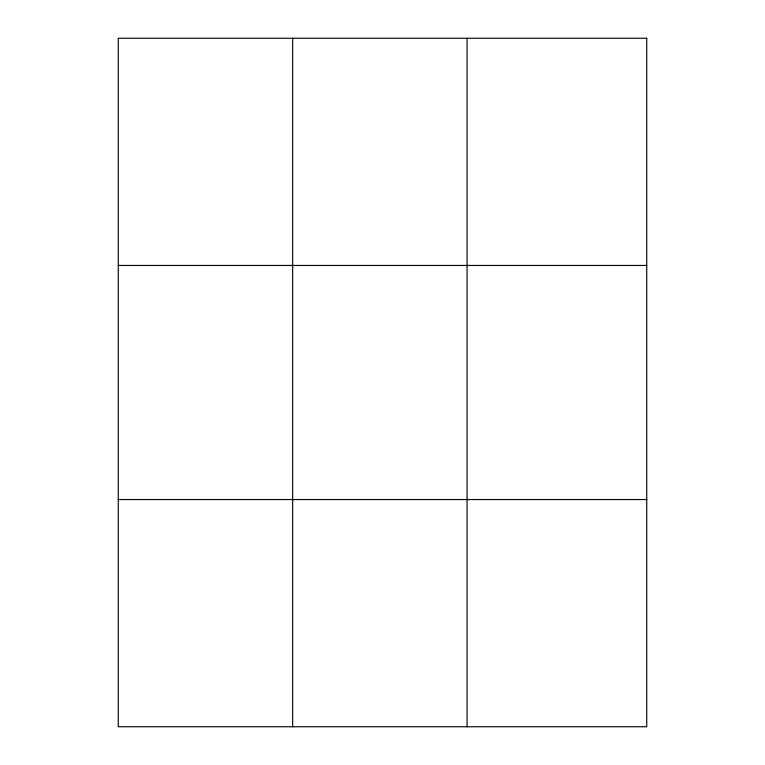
<?xml version="1.0" encoding="UTF-8"?>
<svg xmlns="http://www.w3.org/2000/svg" width="765" height="765" viewBox="0 0 765 765"><rect width="100%" height="100%" fill="white"/><g stroke="black" fill="none" stroke-linecap="round" stroke-linejoin="round"><path stroke-width="1.15" d="M292.66 38.25L292.66 726.75M467.061 38.25L467.061 726.75M118.259 265.455L646.741 265.455M118.259 499.545L646.741 499.545M646.741 38.25L646.741 726.75L118.259 726.75L118.259 38.25L646.741 38.25"/></g></svg>
